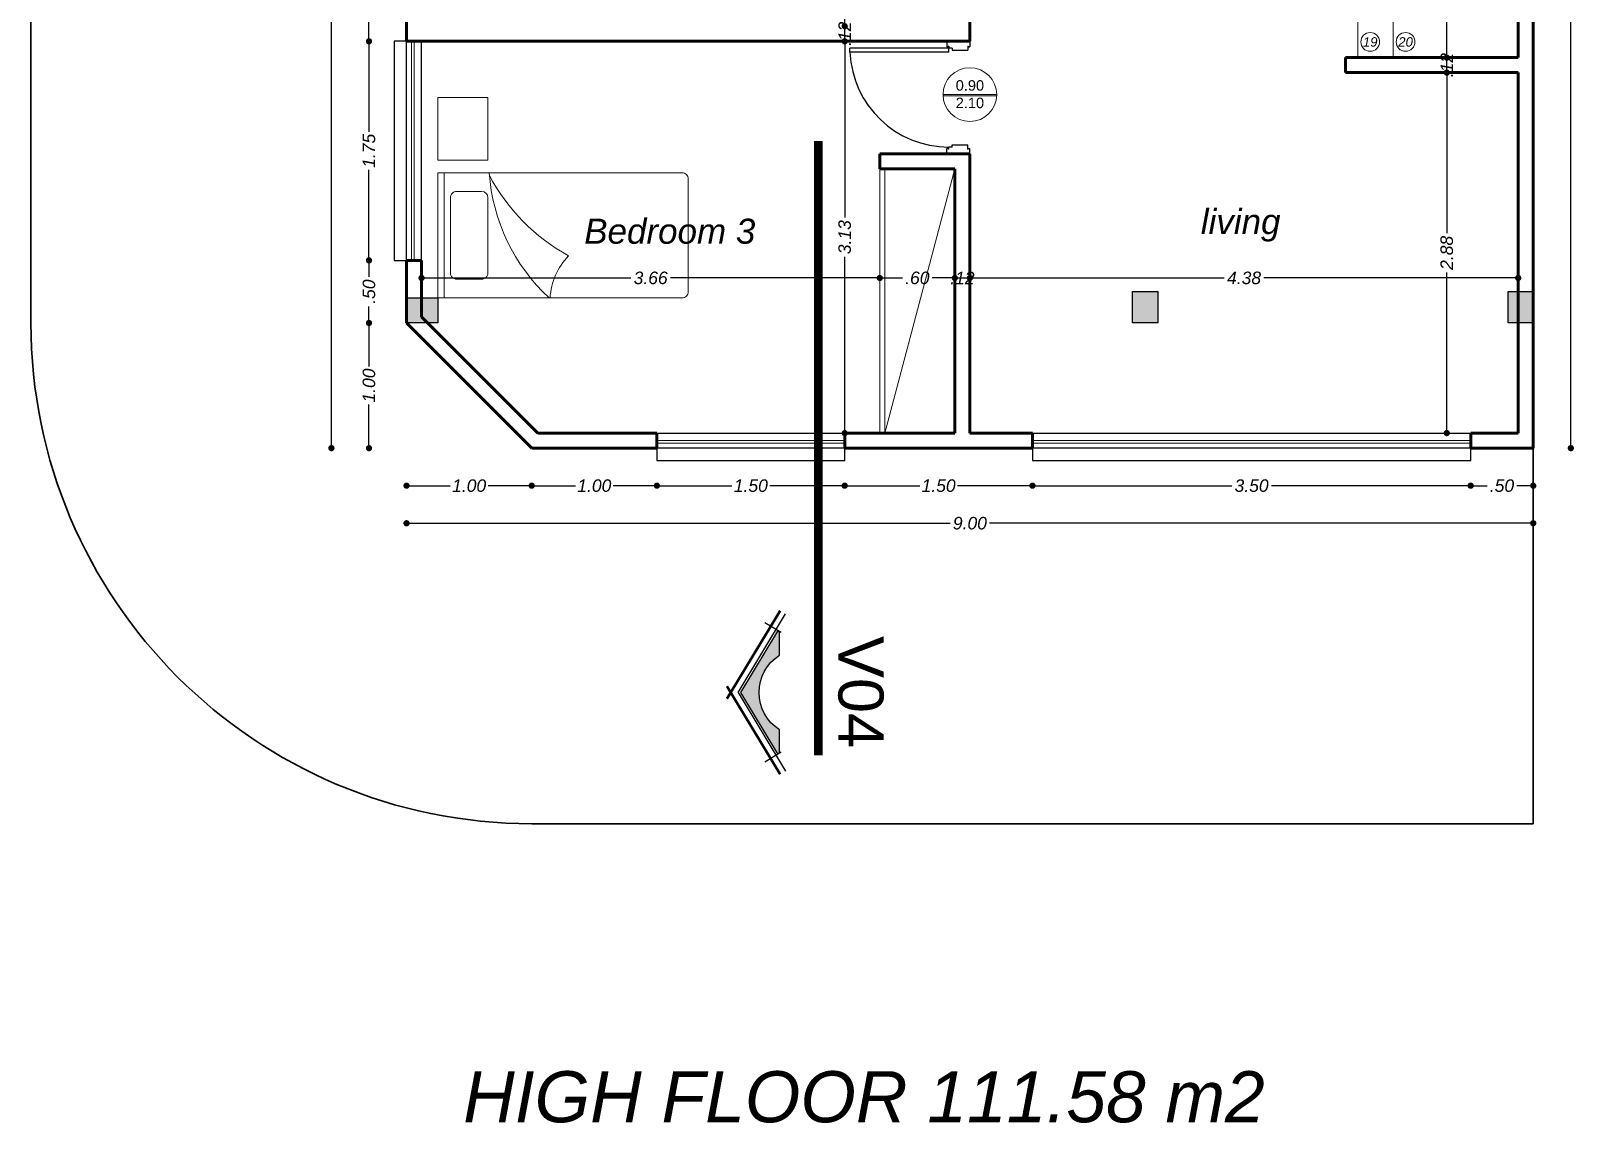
# Model space of a CAD drawing. Header units: metres. Extents: x 539 to 782, y 164 to 633.
# Drawn here: x 680.86 to 693.23, y 220.95 to 229.67 of the extents above; entities that cross this region are included whole.
import ezdxf
from ezdxf.enums import TextEntityAlignment as Align

# ---------------------------------------------------------------- set-up
doc = ezdxf.new("R2010")
doc.units = ezdxf.units.M
doc.header["$PDMODE"] = 35
doc.linetypes.add('ACAD_ISO05W100', pattern=[33, 24, -3, 0, -3, 0, -3])
doc.linetypes.add('DASHDOTX2', pattern=[50.8, 25.4, -12.7, 0, -12.7])
for name, color, linetype, lineweight in [('01', 1, 'Continuous', 9), ('02', 2, 'Continuous', 20), ('03', 3, 'Continuous', 30), ('cota', 1, 'Continuous', 15), ('gradas', 74, 'Continuous', 15), ('Mobiliario', 42, 'Continuous', 9), ('MURO', 4, 'Continuous', 60), ('ventanas', 2, 'Continuous', 25), ('vidrio', 131, 'Continuous', 15)]:
    doc.layers.add(name, color=color, linetype=linetype, lineweight=lineweight)
for name, color, linetype in [('AREAS', 2, 'Continuous'), ('COLUMNAS', 6, 'Continuous'), ('lincorte', 116, 'Continuous'), ('PUERTAS', 16, 'Continuous'), ('TEXTO', 134, 'Continuous')]:
    doc.layers.add(name, color=color, linetype=linetype)
doc.styles.add('ARIAL', font='ariali.ttf')
doc.styles.add('ARIAL_REGULAR', font='arial.ttf')
doc.styles.add('STYLE1', font='ariali.ttf')
doc.styles.add('texto', font='arial.ttf')
doc.dimstyles.new('C_50', dxfattribs={"dimscale": 0.5, "dimtxt": 0.2, "dimasz": 0.1, "dimexe": 0.1, "dimexo": 0.1, "dimgap": 0.05, "dimtad": 0, "dimzin": 4, "dimdsep": 46, "dimtxsty": 'ARIAL', "dimblk": 'DOT', "dimcen": 0.09, "dimse1": 1, "dimse2": 1, "dimclrd": 1, "dimclre": 1, "dimclrt": 2, "dimadec": 0, "dimazin": 0, "dimtfac": 1, "dimtix": 1, "dimtmove": 2, "dimatfit": 3, "dimfxl": 1, "dimtolj": 1, "dimtzin": 0, "dimarcsym": 0})

# ---------------------------------------------------------------- blocks, each defined once
blk = doc.blocks.new('Camasi')
at = {"color": 0}
blk.add_line((-0.5, -0.05000000000000071), (0.5, -0.05000000000000071), dxfattribs=at)
blk.add_lwpolyline([(-1.100000000000001, -0.4000000000000004), (-1.100000000000001, 0), (-0.6000000000000014, 0), (-0.6000000000000014, -0.4000000000000004)], close=True, dxfattribs=at)
for points in [[(-0.5, -1.949999999999999), (-0.5, 0), (0.5, 0), (0.5, -1.949999999999999, -0.4142135623730951), (0.4499999999999993, -2), (-0.4499999999999993, -2, -0.4142135623730951)], [(-0.3500000000000014, -0.3499999999999996), (-0.3500000000000014, -0.1500000000000039, -0.4142135623730951), (-0.3000000000000007, -0.1000000000000032), (0.2999999999999936, -0.1000000000000014, -0.4142135623730958), (0.3499999999999943, -0.1500000000000021), (0.3499999999999943, -0.3500000000000014, -0.4142135623730992), (0.2999999999999936, -0.4000000000000021), (-0.3000000000000007, -0.4000000000000004, -0.4142135623730951)]]:
    blk.add_lwpolyline(points, format="xyb", close=True, dxfattribs=at)
for centre, radius, start, end in [((-0.6058731401426662, -1.917763871677357), 1.510982265952183, 42.95490735583429, 85.98204493784843), ((-1.22234691308272, -1.809847900998145), 1.583734301783704, 28.89333816877956, 61.94151764303506), ((0.5313410176025855, -1.421728490771391), 0.5262807584895172, 93.41409237259607, 134.2290375366913)]:
    blk.add_arc(centre, radius, start, end, dxfattribs=at)
blk = doc.blocks.new('p 4')
for p, q in [((-0.07820709525242364, 0.8520020993729247), (-0.04839699047039403, 0.8520020994384936)), ((-0.0782070937049184, 0.148514127273728), (-0.07820709525242364, 0.8520020993729247)), ((-0.0483969889228888, 0.1485141273393253), (-0.04839699047039403, 0.8520020994384936)), ((-0.8002819496787197, 0.1641471918080697), (-0.7611992845712052, 0.1641471918877073)), ((-0.8002819496787197, 0.1641471918080697), (-0.8002819496787197, -1.68347469298169e-09)), ((-0.7651075510524379, 0.1524223923531736), (-0.7611992845370992, 0.1524223923531736)), ((-0.7651075510410124, 0.148514125831781), (-0.7651075510524379, 0.1524223923531736)), ((-0.7651075510410124, 0.148514125831781), (-0.7518849610220855, 0.1485141258606291)), ((-0.7611992845370992, 0.1524223923531736), (-0.7611992845712052, 0.1641471918877073)), ((-0.7518849609765539, 0.1250645267915615), (-0.7518849610220855, 0.1485141258606291)), ((-0.7518849609765539, 0.1250645267915615), (-0.7362518949267383, 0.1250645268256676)), ((-0.7362518949267383, 0.1250645268256676), (-0.7362518947220451, 0.0156330645028504)), ((-0.0782070937049184, 0.148514127273728), (-0.0483969889228888, 0.148514127273728)), ((-0.04839698887735722, 0.1250645282702578), (-0.064030054915861, 0.1250645282361518)), ((-0.064030054915861, 0.1250645282361518), (-0.064030054711111, 0.01563306591333458)), ((-0.0351743989039619, 0.1485141273681734), (-0.0483969889228888, 0.1485141273393253)), ((-0.04839698887735722, 0.1250645282702578), (-0.0483969889228888, 0.1485141273393253)), ((-0.03908266543061245, 0.1524223938659759), (-0.03908266545340666, 0.1641471934005097)), ((-3.345235199958552e-10, 0.164147193491516), (-0.03908266545340666, 0.1641471934005097)), ((-0.03517439891533058, 0.1524223938773446), (-0.03908266543061245, 0.1524223938659759)), ((-0.0351743989039619, 0.1485141273681734), (-0.03517439891533058, 0.1524223938773446)), ((-3.345235199958552e-10, 0.164147193491516), (0, 0)), ((-0.7651075507907876, 0.01563306443986789), (-0.7651075507794189, 0.01172479793066827)), ((-0.7651075507907876, 0.01563306443986789), (-0.7362518947220451, 0.0156330645028504)), ((-0.7651075507794189, 0.01172479793066827), (-0.7611992842641371, 0.01172479794206538)), ((-0.7611992842641371, 0.01172479794206538), (-0.7611992842413429, -1.592468379385537e-09)), ((-0.03517439865368033, 0.01563306597628866), (-0.064030054711111, 0.01563306591333458)), ((-0.03908266515765035, 0.01172479945486771), (-0.03908266512348746, -7.963762982399203e-11)), ((-0.03517439864231164, 0.01172479945486771), (-0.03908266515765035, 0.01172479945486771)), ((-1.602984411874786e-11, 0), (-0.03908266512348746, -7.963762982399203e-11)), ((-0.03517439865368033, 0.01563306597628866), (-0.03517439864231164, 0.01172479945486771)), ((-0.800281949360226, -1.68347469298169e-09), (-0.7611992842413429, -1.592468379385537e-09))]:
    blk.add_line(p, q)
blk.add_arc((-0.04723470740123048, 0.1480326945726347), 0.7046504180826546, 92.51920522198698, 179.9608543720924)
blk = doc.blocks.new('A$C56FC5E38')
at = {"ltscale": 0.02}
for p, q in [((1.92192032955063e-07, 0.2146753248795221), (0.4293513045464579, 0.2146753248795221)), ((1.92192032955063e-07, 0.2046753248795312), (0.4293513045464579, 0.2046753248795312))]:
    blk.add_line(p, q, dxfattribs=at)
blk.add_circle((0.2146757483692454, 0.2146753248795221), 0.214675556177165, dxfattribs=at)
at = {"style": 'texto'}
for s, p in [('0.90', (0.2146757483692454, 0.2466278721645949)), ('2.10', (0.2146757483692454, 0.1067104003474242))]:
    blk.add_text(s, height=0.08330573067173781, dxfattribs=at).set_placement(p, align=Align.CENTER)
blk = doc.blocks.new('_Dot')
at = {"color": 0, "linetype": 'ByBlock', "lineweight": -2}
blk.add_line((-0.5, 0), (-1, 0), dxfattribs=at)
at = {"color": 0, "linetype": 'ByBlock', "const_width": 0.5}
blk.add_lwpolyline([(-0.25, 0, 1), (0.25, 0, 1)], format="xyb", close=True, dxfattribs=at)
blk = doc.blocks.new('*D283')
at = {"layer": 'cota', "color": 1, "lineweight": -2, "transparency": 16777216}
for p, q in [((684.0314042502197, 227.7001035599933), (685.6534574562224, 227.7001035599933)), ((687.5914042502197, 227.7001035599933), (685.9693510442171, 227.7001035599933))]:
    blk.add_line(p, q, dxfattribs=at)
at = {"layer": 'Defpoints', "color": 0, "transparency": 16777216}
for p in [(683.9814042502197, 228.8407509537875), (687.6414042502197, 228.5707509537874), (687.6414042502197, 227.7001035599933)]:
    blk.add_point(p, dxfattribs=at)
at = {"layer": 'cota', "color": 1, "lineweight": -2, "transparency": 16777216, "xscale": 0.05, "yscale": 0.05, "zscale": 0.05, "rotation": 180}
blk.add_blockref('_Dot', (683.9814042502197, 227.7001035599933), dxfattribs=at)
at = {"layer": 'cota', "color": 1, "lineweight": -2, "transparency": 16777216, "xscale": 0.05, "yscale": 0.05, "zscale": 0.05}
blk.add_blockref('_Dot', (687.6414042502197, 227.7001035599933), dxfattribs=at)
at = {"layer": 'cota', "color": 2, "transparency": 16777216, "insert": (685.8114042502198, 227.7001035599933), "char_height": 0.1, "attachment_point": 5, "style": 'ARIAL'}
blk.add_mtext('\\A1;3.66', dxfattribs=at)
blk = doc.blocks.new('*D284')
at = {"layer": 'cota', "color": 1, "lineweight": -2, "transparency": 16777216}
for p, q in [((687.6914042502196, 227.7001035599933), (687.8226798300286, 227.7001035599933)), ((688.1914042502198, 227.7001035599933), (688.0601286704107, 227.7001035599933))]:
    blk.add_line(p, q, dxfattribs=at)
at = {"layer": 'Defpoints', "color": 0, "transparency": 16777216}
for p in [(687.6414042502197, 228.5707509537874), (688.2414042502197, 227.7001035599933), (688.2414042502197, 227.7001035599933)]:
    blk.add_point(p, dxfattribs=at)
at = {"layer": 'cota', "color": 1, "lineweight": -2, "transparency": 16777216, "xscale": 0.05, "yscale": 0.05, "zscale": 0.05, "rotation": 180}
blk.add_blockref('_Dot', (687.6414042502197, 227.7001035599933), dxfattribs=at)
at = {"layer": 'cota', "color": 1, "lineweight": -2, "transparency": 16777216, "xscale": 0.05, "yscale": 0.05, "zscale": 0.05}
blk.add_blockref('_Dot', (688.2414042502197, 227.7001035599933), dxfattribs=at)
at = {"layer": 'cota', "color": 2, "transparency": 16777216, "insert": (687.9414042502196, 227.7001035599933), "char_height": 0.1, "attachment_point": 5, "style": 'ARIAL'}
blk.add_mtext('\\A1;.60', dxfattribs=at)
blk = doc.blocks.new('*D285')
at = {"layer": 'cota', "color": 1, "lineweight": -2, "transparency": 16777216}
for p, q in [((688.1914042502198, 227.7001035599933), (688.1414042502197, 227.7001035599933)), ((688.2414042502197, 227.7001035599933), (688.3614042502197, 227.7001035599933)), ((688.4114042502197, 227.7001035599933), (688.4614042502197, 227.7001035599933))]:
    blk.add_line(p, q, dxfattribs=at)
at = {"layer": 'Defpoints', "color": 0, "transparency": 16777216}
for p in [(688.2414042502197, 227.7001035599933), (688.3614042502197, 227.7076035599934), (688.3614042502197, 227.7001035599933)]:
    blk.add_point(p, dxfattribs=at)
at = {"layer": 'cota', "color": 1, "lineweight": -2, "transparency": 16777216, "xscale": 0.05, "yscale": 0.05, "zscale": 0.05}
blk.add_blockref('_Dot', (688.2414042502197, 227.7001035599933), dxfattribs=at)
at = {"layer": 'cota', "color": 1, "lineweight": -2, "transparency": 16777216, "xscale": 0.05, "yscale": 0.05, "zscale": 0.05, "rotation": 180}
blk.add_blockref('_Dot', (688.3614042502197, 227.7001035599933), dxfattribs=at)
at = {"layer": 'cota', "color": 2, "transparency": 16777216, "insert": (688.3014042502198, 227.7001035599933), "char_height": 0.1, "attachment_point": 5, "style": 'ARIAL'}
blk.add_mtext('\\A1;.12', dxfattribs=at)
blk = doc.blocks.new('*D286')
at = {"layer": 'cota', "color": 1, "lineweight": -2, "transparency": 16777216}
for p, q in [((688.4114042502197, 227.7001035599933), (690.3930481792785, 227.7001035599933)), ((692.6914042502198, 227.7001035599933), (690.7097603211611, 227.7001035599933))]:
    blk.add_line(p, q, dxfattribs=at)
at = {"layer": 'Defpoints', "color": 0, "transparency": 16777216}
for p in [(688.3614042502197, 227.7076035599934), (692.7414042502197, 227.7001035599933), (692.7414042502197, 227.7001035599933)]:
    blk.add_point(p, dxfattribs=at)
at = {"layer": 'cota', "color": 1, "lineweight": -2, "transparency": 16777216, "xscale": 0.05, "yscale": 0.05, "zscale": 0.05, "rotation": 180}
blk.add_blockref('_Dot', (688.3614042502197, 227.7001035599933), dxfattribs=at)
at = {"layer": 'cota', "color": 1, "lineweight": -2, "transparency": 16777216, "xscale": 0.05, "yscale": 0.05, "zscale": 0.05}
blk.add_blockref('_Dot', (692.7414042502197, 227.7001035599933), dxfattribs=at)
at = {"layer": 'cota', "color": 2, "transparency": 16777216, "insert": (690.5514042502198, 227.7001035599933), "char_height": 0.1, "attachment_point": 5, "style": 'ARIAL'}
blk.add_mtext('\\A1;4.38', dxfattribs=at)
blk = doc.blocks.new('*D287')
at = {"layer": 'cota', "color": 1, "lineweight": -2, "transparency": 16777216}
for p, q in [((687.36140425022, 229.5407509537876), (687.36140425022, 228.1829474067208)), ((687.36140425022, 226.5107509537876), (687.36140425022, 227.8685545008544))]:
    blk.add_line(p, q, dxfattribs=at)
at = {"layer": 'Defpoints', "color": 0, "transparency": 16777216}
for p in [(686.86140425022, 229.5907509537876), (687.36140425022, 229.5907509537876), (686.86140425022, 226.4607509537876)]:
    blk.add_point(p, dxfattribs=at)
at = {"layer": 'cota', "color": 1, "lineweight": -2, "transparency": 16777216, "xscale": 0.05, "yscale": 0.05, "zscale": 0.05}
for p, rotation in [((687.36140425022, 229.5907509537876), 90), ((687.36140425022, 226.4607509537876), 270)]:
    blk.add_blockref('_Dot', p, dxfattribs=dict(at, rotation=rotation))
at = {"layer": 'cota', "color": 2, "transparency": 16777216, "insert": (687.3614042502198, 228.0257509537874), "char_height": 0.1, "attachment_point": 5, "rotation": 90, "style": 'ARIAL'}
blk.add_mtext('\\A1;3.13', dxfattribs=at)
blk = doc.blocks.new('*D288')
at = {"layer": 'cota', "color": 1, "lineweight": -2, "transparency": 16777216}
for p, q in [((687.36140425022, 229.7607509537876), (687.36140425022, 229.8107509537876)), ((687.36140425022, 229.5907509537876), (687.36140425022, 229.7107509537876)), ((687.36140425022, 229.5407509537876), (687.36140425022, 229.4907509537876))]:
    blk.add_line(p, q, dxfattribs=at)
at = {"layer": 'Defpoints', "color": 0, "transparency": 16777216}
for p in [(687.36140425022, 229.7107509537876), (687.36140425022, 229.7107509537876), (686.86140425022, 229.5907509537876)]:
    blk.add_point(p, dxfattribs=at)
at = {"layer": 'cota', "color": 1, "lineweight": -2, "transparency": 16777216, "xscale": 0.05, "yscale": 0.05, "zscale": 0.05}
for p, rotation in [((687.36140425022, 229.7107509537876), 270), ((687.36140425022, 229.5907509537876), 90)]:
    blk.add_blockref('_Dot', p, dxfattribs=dict(at, rotation=rotation))
at = {"layer": 'cota', "color": 2, "transparency": 16777216, "insert": (687.3614042502198, 229.6507509537874), "char_height": 0.1, "attachment_point": 5, "rotation": 90, "style": 'ARIAL'}
blk.add_mtext('\\A1;.12', dxfattribs=at)
blk = doc.blocks.new('*D294')
at = {"layer": 'cota', "color": 1, "lineweight": -2, "transparency": 16777216}
for p, q in [((692.1707458558346, 229.2907509537876), (692.1707458558346, 228.0581861516048)), ((692.1707458558346, 226.5107509537876), (692.1707458558346, 227.7433157559704))]:
    blk.add_line(p, q, dxfattribs=at)
at = {"layer": 'Defpoints', "color": 0, "transparency": 16777216}
for p in [(692.1707458558346, 229.3407509537876), (692.36140425022, 229.3407509537876), (692.36140425022, 226.4607509537876)]:
    blk.add_point(p, dxfattribs=at)
at = {"layer": 'cota', "color": 1, "lineweight": -2, "transparency": 16777216, "xscale": 0.05, "yscale": 0.05, "zscale": 0.05}
for p, rotation in [((692.1707458558346, 229.3407509537876), 90), ((692.1707458558346, 226.4607509537876), 270)]:
    blk.add_blockref('_Dot', p, dxfattribs=dict(at, rotation=rotation))
at = {"layer": 'cota', "color": 2, "transparency": 16777216, "insert": (692.1707458558345, 227.9007509537874), "char_height": 0.1, "attachment_point": 5, "rotation": 90, "style": 'ARIAL'}
blk.add_mtext('\\A1;2.88', dxfattribs=at)
blk = doc.blocks.new('*D295')
at = {"layer": 'cota', "color": 1, "lineweight": -2, "transparency": 16777216}
for p, q in [((692.1707458558346, 229.5107509537876), (692.1707458558346, 229.5607509537876)), ((692.1707458558346, 229.3407509537876), (692.1707458558346, 229.4607509537876)), ((692.1707458558346, 229.2907509537876), (692.1707458558346, 229.2407509537876))]:
    blk.add_line(p, q, dxfattribs=at)
at = {"layer": 'Defpoints', "color": 0, "transparency": 16777216}
for p in [(692.1707458558346, 229.4607509537876), (692.1707458558346, 229.4607509537876), (692.36140425022, 229.3407509537876)]:
    blk.add_point(p, dxfattribs=at)
at = {"layer": 'cota', "color": 1, "lineweight": -2, "transparency": 16777216, "xscale": 0.05, "yscale": 0.05, "zscale": 0.05}
for p, rotation in [((692.1707458558346, 229.4607509537876), 270), ((692.1707458558346, 229.3407509537876), 90)]:
    blk.add_blockref('_Dot', p, dxfattribs=dict(at, rotation=rotation))
at = {"layer": 'cota', "color": 2, "transparency": 16777216, "insert": (692.1707458558345, 229.4007509537874), "char_height": 0.1, "attachment_point": 5, "rotation": 90, "style": 'ARIAL'}
blk.add_mtext('\\A1;.12', dxfattribs=at)
blk = doc.blocks.new('*D296')
at = {"layer": 'cota', "color": 1, "lineweight": -2, "transparency": 16777216}
for p, q in [((692.1707458558349, 230.4107509537876), (692.1707458558349, 230.1120128910318)), ((692.1707458558349, 229.5107509537876), (692.1707458558349, 229.8094890165434))]:
    blk.add_line(p, q, dxfattribs=at)
at = {"layer": 'Defpoints', "color": 0, "transparency": 16777216}
for p in [(692.1707458558349, 230.4607509537876), (692.5581198700788, 230.4607509537876), (692.1707458558346, 229.4607509537876)]:
    blk.add_point(p, dxfattribs=at)
at = {"layer": 'cota', "color": 1, "lineweight": -2, "transparency": 16777216, "xscale": 0.05, "yscale": 0.05, "zscale": 0.05}
for p, rotation in [((692.1707458558349, 230.4607509537876), 90), ((692.1707458558349, 229.4607509537876), 270)]:
    blk.add_blockref('_Dot', p, dxfattribs=dict(at, rotation=rotation))
at = {"layer": 'cota', "color": 2, "transparency": 16777216, "insert": (692.1707458558348, 229.9607509537874), "char_height": 0.1, "attachment_point": 5, "rotation": 90, "style": 'ARIAL'}
blk.add_mtext('\\A1;1.00', dxfattribs=at)
blk = doc.blocks.new('*D752')
at = {"layer": 'cota', "color": 1, "lineweight": -2, "transparency": 16777216}
for p, q in [((683.9114042502197, 226.0407509537875), (684.2101423129756, 226.0407509537875)), ((684.8114042502198, 226.0407509537875), (684.5126661874639, 226.0407509537875))]:
    blk.add_line(p, q, dxfattribs=at)
at = {"layer": 'Defpoints', "color": 0, "transparency": 16777216}
for p in [(683.8614042502197, 227.3407509537874), (684.8614042502197, 226.3407509537875), (684.8614042502197, 226.0407509537875)]:
    blk.add_point(p, dxfattribs=at)
at = {"layer": 'cota', "color": 1, "lineweight": -2, "transparency": 16777216, "xscale": 0.05, "yscale": 0.05, "zscale": 0.05, "rotation": 180}
blk.add_blockref('_Dot', (683.8614042502197, 226.0407509537875), dxfattribs=at)
at = {"layer": 'cota', "color": 1, "lineweight": -2, "transparency": 16777216, "xscale": 0.05, "yscale": 0.05, "zscale": 0.05}
blk.add_blockref('_Dot', (684.8614042502197, 226.0407509537875), dxfattribs=at)
at = {"layer": 'cota', "color": 2, "transparency": 16777216, "insert": (684.3614042502197, 226.0407509537875), "char_height": 0.1, "attachment_point": 5, "style": 'ARIAL'}
blk.add_mtext('\\A1;1.00', dxfattribs=at)
blk = doc.blocks.new('*D753')
at = {"layer": 'cota', "color": 1, "lineweight": -2, "transparency": 16777216}
for p, q in [((684.9114042502197, 226.0407509537875), (685.2101423129756, 226.0407509537875)), ((685.8114042502198, 226.0407509537875), (685.5126661874639, 226.0407509537875))]:
    blk.add_line(p, q, dxfattribs=at)
at = {"layer": 'Defpoints', "color": 0, "transparency": 16777216}
for p in [(684.8614042502197, 226.3407509537875), (685.8614042502197, 226.3407509537875), (685.8614042502197, 226.0407509537875)]:
    blk.add_point(p, dxfattribs=at)
at = {"layer": 'cota', "color": 1, "lineweight": -2, "transparency": 16777216, "xscale": 0.05, "yscale": 0.05, "zscale": 0.05, "rotation": 180}
blk.add_blockref('_Dot', (684.8614042502197, 226.0407509537875), dxfattribs=at)
at = {"layer": 'cota', "color": 1, "lineweight": -2, "transparency": 16777216, "xscale": 0.05, "yscale": 0.05, "zscale": 0.05}
blk.add_blockref('_Dot', (685.8614042502197, 226.0407509537875), dxfattribs=at)
at = {"layer": 'cota', "color": 2, "transparency": 16777216, "insert": (685.3614042502197, 226.0407509537875), "char_height": 0.1, "attachment_point": 5, "style": 'ARIAL'}
blk.add_mtext('\\A1;1.00', dxfattribs=at)
blk = doc.blocks.new('*D754')
at = {"layer": 'cota', "color": 1, "lineweight": -2, "transparency": 16777216}
for p, q in [((685.9114042502197, 226.0407509537875), (686.4601423129756, 226.0407509537875)), ((687.3114042502198, 226.0407509537875), (686.7626661874639, 226.0407509537875))]:
    blk.add_line(p, q, dxfattribs=at)
at = {"layer": 'Defpoints', "color": 0, "transparency": 16777216}
for p in [(685.8614042502197, 226.3407509537875), (687.3614042502197, 226.3407509537875), (687.3614042502197, 226.0407509537875)]:
    blk.add_point(p, dxfattribs=at)
at = {"layer": 'cota', "color": 1, "lineweight": -2, "transparency": 16777216, "xscale": 0.05, "yscale": 0.05, "zscale": 0.05, "rotation": 180}
blk.add_blockref('_Dot', (685.8614042502197, 226.0407509537875), dxfattribs=at)
at = {"layer": 'cota', "color": 1, "lineweight": -2, "transparency": 16777216, "xscale": 0.05, "yscale": 0.05, "zscale": 0.05}
blk.add_blockref('_Dot', (687.3614042502197, 226.0407509537875), dxfattribs=at)
at = {"layer": 'cota', "color": 2, "transparency": 16777216, "insert": (686.6114042502197, 226.0407509537875), "char_height": 0.1, "attachment_point": 5, "style": 'ARIAL'}
blk.add_mtext('\\A1;1.50', dxfattribs=at)
blk = doc.blocks.new('*D755')
at = {"layer": 'cota', "color": 1, "lineweight": -2, "transparency": 16777216}
for p, q in [((687.4114042502197, 226.0407509537875), (687.9601423129756, 226.0407509537875)), ((688.8114042502198, 226.0407509537875), (688.2626661874639, 226.0407509537875))]:
    blk.add_line(p, q, dxfattribs=at)
at = {"layer": 'Defpoints', "color": 0, "transparency": 16777216}
for p in [(687.3614042502197, 226.3407509537875), (688.8614042502197, 226.3407509537875), (688.8614042502197, 226.0407509537875)]:
    blk.add_point(p, dxfattribs=at)
at = {"layer": 'cota', "color": 1, "lineweight": -2, "transparency": 16777216, "xscale": 0.05, "yscale": 0.05, "zscale": 0.05, "rotation": 180}
blk.add_blockref('_Dot', (687.3614042502197, 226.0407509537875), dxfattribs=at)
at = {"layer": 'cota', "color": 1, "lineweight": -2, "transparency": 16777216, "xscale": 0.05, "yscale": 0.05, "zscale": 0.05}
blk.add_blockref('_Dot', (688.8614042502197, 226.0407509537875), dxfattribs=at)
at = {"layer": 'cota', "color": 2, "transparency": 16777216, "insert": (688.1114042502197, 226.0407509537875), "char_height": 0.1, "attachment_point": 5, "style": 'ARIAL'}
blk.add_mtext('\\A1;1.50', dxfattribs=at)
blk = doc.blocks.new('*D756')
at = {"layer": 'cota', "color": 1, "lineweight": -2, "transparency": 16777216}
for p, q in [((688.9114042502197, 226.0407509537875), (690.4536279882825, 226.0407509537875)), ((692.3114042502198, 226.0407509537875), (690.7691805121569, 226.0407509537875))]:
    blk.add_line(p, q, dxfattribs=at)
at = {"layer": 'Defpoints', "color": 0, "transparency": 16777216}
for p in [(688.8614042502197, 226.3407509537875), (692.3614042502197, 226.3407509537875), (692.3614042502197, 226.0407509537875)]:
    blk.add_point(p, dxfattribs=at)
at = {"layer": 'cota', "color": 1, "lineweight": -2, "transparency": 16777216, "xscale": 0.05, "yscale": 0.05, "zscale": 0.05, "rotation": 180}
blk.add_blockref('_Dot', (688.8614042502197, 226.0407509537875), dxfattribs=at)
at = {"layer": 'cota', "color": 1, "lineweight": -2, "transparency": 16777216, "xscale": 0.05, "yscale": 0.05, "zscale": 0.05}
blk.add_blockref('_Dot', (692.3614042502197, 226.0407509537875), dxfattribs=at)
at = {"layer": 'cota', "color": 2, "transparency": 16777216, "insert": (690.6114042502197, 226.0407509537875), "char_height": 0.1, "attachment_point": 5, "style": 'ARIAL'}
blk.add_mtext('\\A1;3.50', dxfattribs=at)
blk = doc.blocks.new('*D757')
at = {"layer": 'cota', "color": 1, "lineweight": -2, "transparency": 16777216}
for p, q in [((692.4114042502197, 226.0407509537875), (692.4926798300287, 226.0407509537875)), ((692.8114042502198, 226.0407509537875), (692.7301286704107, 226.0407509537875))]:
    blk.add_line(p, q, dxfattribs=at)
at = {"layer": 'Defpoints', "color": 0, "transparency": 16777216}
for p in [(692.3614042502197, 226.3407509537875), (692.8614042502197, 226.3407509537875), (692.8614042502197, 226.0407509537875)]:
    blk.add_point(p, dxfattribs=at)
at = {"layer": 'cota', "color": 1, "lineweight": -2, "transparency": 16777216, "xscale": 0.05, "yscale": 0.05, "zscale": 0.05, "rotation": 180}
blk.add_blockref('_Dot', (692.3614042502197, 226.0407509537875), dxfattribs=at)
at = {"layer": 'cota', "color": 1, "lineweight": -2, "transparency": 16777216, "xscale": 0.05, "yscale": 0.05, "zscale": 0.05}
blk.add_blockref('_Dot', (692.8614042502197, 226.0407509537875), dxfattribs=at)
at = {"layer": 'cota', "color": 2, "transparency": 16777216, "insert": (692.6114042502197, 226.0407509537875), "char_height": 0.1, "attachment_point": 5, "style": 'ARIAL'}
blk.add_mtext('\\A1;.50', dxfattribs=at)
blk = doc.blocks.new('*D751')
at = {"layer": 'cota', "color": 1, "lineweight": -2, "transparency": 16777216}
for p, q in [((683.9114042502196, 225.7407509537875), (688.2045147549946, 225.7407509537875)), ((692.8114042502198, 225.7407509537875), (688.5182937454448, 225.7407509537875))]:
    blk.add_line(p, q, dxfattribs=at)
at = {"layer": 'Defpoints', "color": 0, "transparency": 16777216}
for p in [(683.8614042502196, 227.3407509537875), (692.8614042502197, 226.3407509537875), (692.8614042502197, 225.7407509537875)]:
    blk.add_point(p, dxfattribs=at)
at = {"layer": 'cota', "color": 1, "lineweight": -2, "transparency": 16777216, "xscale": 0.05, "yscale": 0.05, "zscale": 0.05, "rotation": 180}
blk.add_blockref('_Dot', (683.8614042502196, 225.7407509537875), dxfattribs=at)
at = {"layer": 'cota', "color": 1, "lineweight": -2, "transparency": 16777216, "xscale": 0.05, "yscale": 0.05, "zscale": 0.05}
blk.add_blockref('_Dot', (692.8614042502197, 225.7407509537875), dxfattribs=at)
at = {"layer": 'cota', "color": 2, "transparency": 16777216, "insert": (688.3614042502197, 225.7407509537875), "char_height": 0.1, "attachment_point": 5, "style": 'ARIAL'}
blk.add_mtext('\\A1;9.00', dxfattribs=at)
blk = doc.blocks.new('*D758')
at = {"layer": 'cota', "color": 1, "lineweight": -2, "transparency": 16777216}
for p, q in [((683.56140425022, 227.2907509537876), (683.56140425022, 226.9920128910318)), ((683.56140425022, 226.3907509537876), (683.56140425022, 226.6894890165434))]:
    blk.add_line(p, q, dxfattribs=at)
at = {"layer": 'Defpoints', "color": 0, "transparency": 16777216}
for p in [(683.56140425022, 227.3407509537876), (683.86140425022, 227.3407509537876), (684.86140425022, 226.3407509537876)]:
    blk.add_point(p, dxfattribs=at)
at = {"layer": 'cota', "color": 1, "lineweight": -2, "transparency": 16777216, "xscale": 0.05, "yscale": 0.05, "zscale": 0.05}
for p, rotation in [((683.56140425022, 227.3407509537876), 90), ((683.56140425022, 226.3407509537876), 270)]:
    blk.add_blockref('_Dot', p, dxfattribs=dict(at, rotation=rotation))
at = {"layer": 'cota', "color": 2, "transparency": 16777216, "insert": (683.5614042502199, 226.8407509537874), "char_height": 0.1, "attachment_point": 5, "rotation": 90, "style": 'ARIAL'}
blk.add_mtext('\\A1;1.00', dxfattribs=at)
blk = doc.blocks.new('*D759')
at = {"layer": 'cota', "color": 1, "lineweight": -2, "transparency": 16777216}
for p, q in [((683.56140425022, 227.7907509537876), (683.56140425022, 227.7094753739786)), ((683.56140425022, 227.3907509537876), (683.56140425022, 227.4720265335966))]:
    blk.add_line(p, q, dxfattribs=at)
at = {"layer": 'Defpoints', "color": 0, "transparency": 16777216}
for p in [(683.56140425022, 227.8407509537876), (683.86140425022, 227.8407509537876), (683.86140425022, 227.3407509537876)]:
    blk.add_point(p, dxfattribs=at)
at = {"layer": 'cota', "color": 1, "lineweight": -2, "transparency": 16777216, "xscale": 0.05, "yscale": 0.05, "zscale": 0.05}
for p, rotation in [((683.56140425022, 227.8407509537876), 90), ((683.56140425022, 227.3407509537876), 270)]:
    blk.add_blockref('_Dot', p, dxfattribs=dict(at, rotation=rotation))
at = {"layer": 'cota', "color": 2, "transparency": 16777216, "insert": (683.5614042502199, 227.5907509537874), "char_height": 0.1, "attachment_point": 5, "rotation": 90, "style": 'ARIAL'}
blk.add_mtext('\\A1;.50', dxfattribs=at)
blk = doc.blocks.new('*D760')
at = {"layer": 'cota', "color": 1, "lineweight": -2, "transparency": 16777216}
for p, q in [((683.56140425022, 229.5407509537876), (683.56140425022, 228.8674903807999)), ((683.56140425022, 227.8907509537876), (683.56140425022, 228.5640115267753))]:
    blk.add_line(p, q, dxfattribs=at)
at = {"layer": 'Defpoints', "color": 0, "transparency": 16777216}
for p in [(683.56140425022, 229.5907509537876), (683.8614042502198, 229.5907509537876), (683.86140425022, 227.8407509537876)]:
    blk.add_point(p, dxfattribs=at)
at = {"layer": 'cota', "color": 1, "lineweight": -2, "transparency": 16777216, "xscale": 0.05, "yscale": 0.05, "zscale": 0.05}
for p, rotation in [((683.56140425022, 229.5907509537876), 90), ((683.56140425022, 227.8407509537876), 270)]:
    blk.add_blockref('_Dot', p, dxfattribs=dict(at, rotation=rotation))
at = {"layer": 'cota', "color": 2, "transparency": 16777216, "insert": (683.5614042502199, 228.7157509537874), "char_height": 0.1, "attachment_point": 5, "rotation": 90, "style": 'ARIAL'}
blk.add_mtext('\\A1;1.75', dxfattribs=at)
blk = doc.blocks.new('*D761')
at = {"layer": 'cota', "color": 1, "lineweight": -2, "transparency": 16777216}
for p, q in [((683.56140425022, 230.9107509537876), (683.56140425022, 230.4290933821641)), ((683.56140425022, 229.6407509537876), (683.56140425022, 230.1224085254111))]:
    blk.add_line(p, q, dxfattribs=at)
at = {"layer": 'Defpoints', "color": 0, "transparency": 16777216}
for p in [(683.56140425022, 230.9607509537876), (683.86140425022, 230.9607509537876), (683.8614042502198, 229.5907509537876)]:
    blk.add_point(p, dxfattribs=at)
at = {"layer": 'cota', "color": 1, "lineweight": -2, "transparency": 16777216, "xscale": 0.05, "yscale": 0.05, "zscale": 0.05}
for p, rotation in [((683.56140425022, 230.9607509537876), 90), ((683.56140425022, 229.5907509537876), 270)]:
    blk.add_blockref('_Dot', p, dxfattribs=dict(at, rotation=rotation))
at = {"layer": 'cota', "color": 2, "transparency": 16777216, "insert": (683.5614042502199, 230.2757509537874), "char_height": 0.1, "attachment_point": 5, "rotation": 90, "style": 'ARIAL'}
blk.add_mtext('\\A1;1.37', dxfattribs=at)
blk = doc.blocks.new('*D766')
at = {"layer": 'cota', "color": 1, "lineweight": -2, "transparency": 16777216}
for p, q in [((683.26140425022, 235.4107509537876), (683.26140425022, 231.0574017041287)), ((683.26140425022, 226.3907509537876), (683.26140425022, 230.7441002034465))]:
    blk.add_line(p, q, dxfattribs=at)
at = {"layer": 'Defpoints', "color": 0, "transparency": 16777216}
for p in [(683.8614042502197, 235.4607509537876), (683.26140425022, 226.3407509537876), (684.86140425022, 226.3407509537876)]:
    blk.add_point(p, dxfattribs=at)
at = {"layer": 'cota', "color": 1, "lineweight": -2, "transparency": 16777216, "xscale": 0.05, "yscale": 0.05, "zscale": 0.05}
for p, rotation in [((683.26140425022, 235.4607509537876), 90), ((683.26140425022, 226.3407509537876), 270)]:
    blk.add_blockref('_Dot', p, dxfattribs=dict(at, rotation=rotation))
at = {"layer": 'cota', "color": 2, "transparency": 16777216, "insert": (683.2614042502199, 230.9007509537874), "char_height": 0.1, "attachment_point": 5, "rotation": 90, "style": 'ARIAL'}
blk.add_mtext('\\A1;9.12', dxfattribs=at)
blk = doc.blocks.new('*D775')
at = {"layer": 'cota', "color": 1, "lineweight": -2, "transparency": 16777216}
for p, q in [((693.1614042502199, 236.4107509537876), (693.1614042502199, 231.590621349422)), ((693.1614042502199, 226.3907509537876), (693.1614042502199, 231.2108805581532))]:
    blk.add_line(p, q, dxfattribs=at)
at = {"layer": 'Defpoints', "color": 0, "transparency": 16777216}
for p in [(692.86140425022, 236.4607509537876), (692.86140425022, 226.3407509537876), (693.1614042502199, 226.3407509537876)]:
    blk.add_point(p, dxfattribs=at)
at = {"layer": 'cota', "color": 1, "lineweight": -2, "transparency": 16777216, "xscale": 0.05, "yscale": 0.05, "zscale": 0.05}
for p, rotation in [((693.1614042502199, 236.4607509537876), 90), ((693.1614042502199, 226.3407509537876), 270)]:
    blk.add_blockref('_Dot', p, dxfattribs=dict(at, rotation=rotation))
at = {"layer": 'cota', "color": 2, "transparency": 16777216, "insert": (693.1614042502198, 231.4007509537874), "char_height": 0.1, "attachment_point": 5, "rotation": 90, "style": 'ARIAL'}
blk.add_mtext('\\A1;10.12', dxfattribs=at)

msp = doc.modelspace()

# ---------------------------------------------------------------- hatches: boundary and pattern name
at = {"layer": 'COLUMNAS'}
h = msp.add_hatch(color=256, dxfattribs=at)
h.dxf.hatch_style = 1
h.paths.add_polyline_path([(683.8614042502197, 227.5407509537875), (684.1114042502197, 227.5407509537875), (684.1114042502197, 227.3407509537875), (683.8614042502197, 227.3407509537875)])
h = msp.add_hatch(color=256, dxfattribs=at)
h.dxf.hatch_style = 1
h.paths.add_polyline_path([(689.6614042502199, 227.3407509537875), (689.6614042502199, 227.5907509537875), (689.86140425022, 227.5907509537875), (689.86140425022, 227.3407509537875)])
h = msp.add_hatch(color=256, dxfattribs=at)
h.dxf.hatch_style = 1
h.paths.add_polyline_path([(692.6614042502197, 227.3407509537875), (692.6614042502197, 227.5907509537875), (692.8614042502197, 227.5907509537875), (692.8614042502197, 227.3407509537875)])
at = {"layer": 'lincorte'}
h = msp.add_hatch(color=256, dxfattribs=at)
h.dxf.hatch_style = 1
edge = h.paths.add_edge_path()
edge.add_arc((687.0317946719109, 224.3889007016596), 0.3543749999997772, 122.54687965867049, 179.9999999993521, ccw=False)
edge.add_line((686.8411446446174, 224.6876216545869), (686.8411994805048, 224.8697442328352))
edge.add_line((686.8411994805048, 224.8697442328352), (686.8254461516152, 224.8792807668355))
edge.add_line((686.8254461516152, 224.8792807668355), (686.5289899706098, 224.3889007016636))
edge.add_line((686.5289899706098, 224.3889007016636), (686.8254513541847, 223.8985120307124))
edge.add_line((686.8254513541847, 223.8985120307124), (686.8409098628197, 223.9078573747817))
edge.add_line((686.8409098628197, 223.9078573747817), (686.8409647934482, 224.0902946097821))
edge.add_arc((687.0317946719117, 224.3889007016674), 0.3543750000005659, 180.000000000602, 237.418617591999, ccw=False)

# ---------------------------------------------------------------- linework, layer by layer
at = {"layer": '02'}
for centre in [(691.5589042502199, 229.5857509537875), (691.84140425022, 229.5857509537875)]:
    msp.add_circle(centre, 0.07500000000000001, dxfattribs=at)
at = {"layer": '03'}
for p, q in [((680.8614042502197, 227.3407509537875), (680.8614042502197, 243.3407509537875)), ((692.8614042502197, 243.3407509537875), (692.8614042502197, 223.3407509537875)), ((692.8614042502197, 223.3407509537875), (684.8614042502197, 223.3407509537876))]:
    msp.add_line(p, q, dxfattribs=at)
msp.add_arc((684.8614042502197, 227.3407509537875), 4, 180, 270, dxfattribs=at)
at = {"layer": 'AREAS'}
msp.add_lwpolyline([(683.8614042502197, 239.9607509537875), (689.8614042502201, 239.9607509537874), (689.8614042502196, 236.4607509537874), (692.8614042502197, 236.4607509537874), (692.8614042502197, 226.3407509537875), (684.8614042502197, 226.3407509537875), (683.8614042502197, 227.3407509537875)], close=True, dxfattribs=at)
at = {"layer": 'COLUMNAS'}
for points in [[(683.8614042502197, 227.5407509537875), (684.1114042502197, 227.5407509537875), (684.1114042502197, 227.3407509537875), (683.8614042502197, 227.3407509537875), (683.8614042502197, 227.5407509537875)], [(689.8614042502197, 227.5907509537876), (689.8614042502197, 227.3407509537876), (689.6614042502198, 227.3407509537876), (689.6614042502198, 227.5907509537876), (689.8614042502197, 227.5907509537876)], [(692.8614042502197, 227.5907509537875), (692.8614042502197, 227.3407509537875), (692.6614042502197, 227.3407509537875), (692.6614042502197, 227.5907509537875), (692.8614042502197, 227.5907509537875)]]:
    msp.add_lwpolyline(points, dxfattribs=at)
at = {"layer": 'gradas'}
for p, q in [((691.4589042502197, 230.3857509537871), (691.4589042502197, 229.4607509537875)), ((691.7414042502197, 230.3857509537871), (691.7414042502197, 229.4607509537875))]:
    msp.add_line(p, q, dxfattribs=at)
at = {"layer": 'lincorte'}
for p, q in [((686.5092709493883, 224.3889007016636), (686.8887337393936, 225.0165853296664)), ((686.8525615881946, 224.8669545527215), (686.724541730238, 224.9443481518462)), ((686.5092709493883, 224.3889007016636), (686.8887337393936, 223.7612160736609)), ((686.8525615881946, 223.9108820474204), (686.724541730238, 223.8334884482958))]:
    msp.add_line(p, q, dxfattribs=at)
at = {"layer": 'lincorte', "linetype": 'ACAD_ISO05W100', "ltscale": 0.05, "const_width": 0.07}
msp.add_lwpolyline([(687.1512441350629, 223.8868381904704), (687.1512441350629, 228.7946637171049)], dxfattribs=at)
at = {"layer": 'lincorte', "const_width": 0.02067187499999999}
for points in [[(686.8463305624527, 225.0422549383212), (686.4205541082263, 224.3389180114431)], [(686.4205842232151, 224.4389368069093), (686.8459370602118, 223.7353436107059)]]:
    msp.add_lwpolyline(points, dxfattribs=at)
at = {"layer": 'lincorte'}
msp.add_lwpolyline([(686.6774196719111, 224.3889007016636, -0.2560733397626988), (686.8411446446174, 224.6876216545869), (686.8411994805048, 224.8697442328352), (686.8254461516152, 224.8792807668355), (686.5289899706098, 224.3889007016636), (686.8254513541847, 223.8985120307124), (686.8409098628197, 223.9078573747817), (686.8409647934482, 224.0902946097821, -0.2559129274228076)], format="xyb", close=True, dxfattribs=at)
at = {"layer": 'Mobiliario'}
for p, q in [((687.6414042502197, 228.5707509537874), (687.6414042502197, 226.4607509537875)), ((687.6814042502197, 228.5707509537874), (687.6814042502197, 226.4607509537875)), ((687.6814042502197, 226.4607509537875), (688.2414042502197, 228.5707509537874))]:
    msp.add_line(p, q, dxfattribs=at)
at = {"layer": 'MURO'}
for p, q in [((692.8614042502197, 233.8407509537875), (692.8614042502197, 229.3407509537875)), ((692.7414042502196, 233.7207509537875), (692.7414042502198, 229.4607509537875)), ((683.8614042502197, 230.8407509537875), (683.8614042502196, 229.5907509537875)), ((688.3614042502197, 229.5907509537875), (688.3614042502197, 230.8407509537875)), ((688.3614042502197, 229.5907509537875), (683.8614042502197, 229.5907509537875)), ((692.7414042502197, 229.4607509537875), (691.3614042502197, 229.4607509537875)), ((691.3614042502197, 229.4607509537875), (691.3614042502197, 229.3407509537875)), ((692.7414042502197, 229.3407509537875), (691.3614042502197, 229.3407509537875)), ((692.7414042502197, 229.3407509537875), (692.7414042502197, 226.4607509537875)), ((692.8614042502197, 229.3407509537875), (692.8614042502197, 226.3407509537876)), ((688.2414042502197, 228.6907509537874), (687.6414042502197, 228.6907509537874)), ((687.6414042502197, 228.6907509537874), (687.6414042502197, 228.5707509537874)), ((688.3614042502197, 228.6907509537875), (688.2414042502197, 228.6907509537874)), ((688.3614042502197, 226.4607509537875), (688.3614042502197, 228.6907509537875)), ((687.6414042502197, 228.5707509537874), (688.2414042502197, 228.5707509537874)), ((688.2414042502197, 226.4607509537875), (688.2414042502197, 228.5707509537874)), ((683.9814042502197, 227.8407509537875), (683.8614042502197, 227.8407509537875)), ((683.8614042502197, 227.8407509537875), (683.8614042502197, 227.3407509537875)), ((683.9814042502197, 227.8407509537875), (683.9814042502197, 227.3904565812722)), ((683.8614042502197, 227.3407509537875), (684.8614042502197, 226.3407509537875)), ((683.9814042502197, 227.3904565812722), (684.9111098777045, 226.4607509537875)), ((684.9111098777045, 226.4607509537875), (685.8614042502197, 226.4607509537875)), ((685.8614042502197, 226.4607509537875), (685.8614042502197, 226.3407509537875)), ((687.3614042502197, 226.4607509537875), (687.3614042502197, 226.3407509537875)), ((687.3614042502197, 226.4607509537875), (688.2414042502197, 226.4607509537875)), ((688.8614042502197, 226.4607509537875), (688.3614042502197, 226.4607509537875)), ((688.8614042502197, 226.4607509537875), (688.8614042502197, 226.3407509537875)), ((692.7414042502197, 226.4607509537875), (692.3614042502197, 226.4607509537875)), ((692.3614042502197, 226.4607509537875), (692.3614042502197, 226.3407509537875)), ((684.8614042502197, 226.3407509537875), (685.8614042502197, 226.3407509537875)), ((687.3614042502197, 226.3407509537875), (688.3614042502197, 226.3407509537875)), ((688.8614042502197, 226.3407509537875), (688.3614042502197, 226.3407509537875)), ((692.8614042502197, 226.3407509537875), (692.3614042502197, 226.3407509537875))]:
    msp.add_line(p, q, dxfattribs=at)
at = {"layer": 'ventanas'}
for p, q in [((683.8614042502197, 229.5907509537875), (683.7614042502198, 229.5907509537874)), ((683.7614042502198, 229.5907509537874), (683.7614042502197, 227.8407509537875)), ((683.9814042502197, 227.8407509537875), (683.9814042502197, 229.5907509537875)), ((683.7614042502197, 227.8407509537875), (683.8614042502197, 227.8407509537875)), ((685.8614042502197, 226.4607509537875), (687.3614042502197, 226.4607509537875)), ((688.8614042502197, 226.4607509537875), (692.3614042502197, 226.4607509537875)), ((685.8614042502197, 226.3407509537875), (685.8614042502197, 226.2407509537875)), ((687.3614042502197, 226.2407509537875), (687.3614042502197, 226.3407509537875)), ((688.8614042502197, 226.3407509537875), (688.8614042502197, 226.2407509537875)), ((692.3614042502196, 226.2407509537875), (692.3614042502197, 226.3407509537875)), ((685.8614042502197, 226.2407509537875), (687.3614042502197, 226.2407509537875)), ((688.8614042502197, 226.2407509537875), (692.3614042502196, 226.2407509537875))]:
    msp.add_line(p, q, dxfattribs=at)
at = {"layer": 'vidrio'}
for p, q in [((683.9014042502197, 227.8407509537875), (683.9014042502197, 229.5907509537875)), ((683.9214042502197, 227.8407509537875), (683.9214042502197, 229.5907509537875)), ((685.8614042502197, 226.4007509537875), (687.3614042502197, 226.4007509537875)), ((685.8614042502197, 226.3807509537875), (687.3614042502197, 226.3807509537874)), ((688.8614042502197, 226.4007509537875), (692.3614042502197, 226.4007509537875)), ((688.8614042502197, 226.3807509537875), (692.3614042502197, 226.3807509537875))]:
    msp.add_line(p, q, dxfattribs=at)

# ---------------------------------------------------------------- block references
at = {"layer": '01', "ltscale": 0.02, "rotation": 359.9885969923311}
msp.add_blockref('A$C56FC5E38', (688.146685781413, 228.9500155146334), dxfattribs=at)
at = {"layer": 'Mobiliario', "xscale": -1, "rotation": 90}
msp.add_blockref('Camasi', (684.1114042502197, 228.0407509537875), dxfattribs=at)
at = {"layer": 'PUERTAS', "xscale": 1.124603647976073, "yscale": 1.124603647976073, "zscale": 1.124603647976073, "rotation": 90.00000011679111}
msp.add_blockref('p 4', (688.3614042502197, 229.5907509537875), dxfattribs=at)

# ---------------------------------------------------------------- texts
at = {"layer": '02', "style": 'ARIAL'}
for s, p in [('19', (691.5589042502199, 229.5857509537875)), ('20', (691.84140425022, 229.5857509537875))]:
    msp.add_text(s, height=0.075, dxfattribs=at).set_placement(p, align=Align.MIDDLE)
at = {"layer": 'lincorte', "style": 'ARIAL_REGULAR'}
msp.add_text('V04', height=0.36, rotation=270, dxfattribs=at).set_placement((687.3112592719284, 224.3925841941603), align=Align.CENTER)
at = {"layer": 'lincorte', "color": 0, "linetype": 'DASHDOTX2', "lineweight": 50, "ltscale": 0.2, "style": 'STYLE1'}
msp.add_text('HIGH FLOOR 111.58 m2', height=0.4082828151385911, dxfattribs=at).set_placement((684.3138041373381, 220.9552306891869))
at = {"layer": 'TEXTO', "style": 'STYLE1'}
for s, p in [('Bedroom 3', (685.9640560826988, 227.9734954711408)), ('living ', (690.5630026388611, 228.0501393858731))]:
    msp.add_text(s, height=0.2, rotation=359.9999999933299, dxfattribs=at).set_placement(p, align=Align.CENTER)

# ---------------------------------------------------------------- dimensions: what is measured, and where the dimension line sits
at = {"layer": 'cota'}
for base, p1, p2, picture, middle in [((693.1614042502199, 226.3407509537876), (692.8614042502197, 236.4607509537875), (692.8614042502197, 226.3407509537875), '*D775', (693.1614042502198, 231.4007509537874)), ((683.26140425022, 226.3407509537876), (683.8614042502195, 235.4607509537875), (684.8614042502197, 226.3407509537875), '*D766', (683.2614042502199, 230.9007509537874)), ((683.56140425022, 230.9607509537876), (683.8614042502196, 229.5907509537875), (683.8614042502197, 230.9607509537875), '*D761', (683.5614042502199, 230.2757509537874)), ((692.1707458558349, 230.4607509537876), (692.1707458558344, 229.4607509537875), (692.5581198700786, 230.4607509537875), '*D296', (692.1707458558348, 229.9607509537874)), ((687.36140425022, 229.7107509537876), (686.8614042502197, 229.5907509537875), (687.3614042502197, 229.7107509537875), '*D288', (687.3614042502198, 229.6507509537874)), ((683.56140425022, 229.5907509537876), (683.8614042502197, 227.8407509537875), (683.8614042502196, 229.5907509537875), '*D760', (683.5614042502199, 228.7157509537874)), ((687.36140425022, 229.5907509537876), (686.8614042502197, 226.4607509537875), (686.8614042502197, 229.5907509537875), '*D287', (687.3614042502198, 228.0257509537874)), ((692.1707458558346, 229.4607509537876), (692.3614042502197, 229.3407509537875), (692.1707458558344, 229.4607509537875), '*D295', (692.1707458558345, 229.4007509537874)), ((692.1707458558346, 229.3407509537876), (692.3614042502197, 226.4607509537875), (692.3614042502197, 229.3407509537875), '*D294', (692.1707458558345, 227.9007509537874)), ((683.56140425022, 227.8407509537876), (683.8614042502197, 227.3407509537874), (683.8614042502197, 227.8407509537875), '*D759', (683.5614042502199, 227.5907509537874)), ((683.56140425022, 227.3407509537876), (684.8614042502197, 226.3407509537875), (683.8614042502197, 227.3407509537874), '*D758', (683.5614042502199, 226.8407509537874))]:
    dim = msp.add_linear_dim(base=base, p1=p1, p2=p2, angle=90, dimstyle='C_50', dxfattribs=at)
    dim.commit()
    dim.dimension.update_dxf_attribs({"geometry": picture, "text_midpoint": middle})
for base, p1, p2, picture, middle in [((687.6414042502197, 227.7001035599933), (683.9814042502197, 228.8407509537875), (687.6414042502197, 228.5707509537874), '*D283', (685.8114042502198, 227.7001035599933)), ((688.2414042502197, 227.7001035599933), (687.6414042502197, 228.5707509537874), (688.2414042502197, 227.7001035599933), '*D284', (687.9414042502196, 227.7001035599933)), ((688.3614042502197, 227.7001035599933), (688.2414042502197, 227.7001035599933), (688.3614042502197, 227.7076035599934), '*D285', (688.3014042502198, 227.7001035599933)), ((692.7414042502197, 227.7001035599933), (688.3614042502197, 227.7076035599934), (692.7414042502197, 227.7001035599933), '*D286', (690.5514042502198, 227.7001035599933)), ((684.8614042502197, 226.0407509537875), (683.8614042502197, 227.3407509537874), (684.8614042502197, 226.3407509537875), '*D752', (684.3614042502197, 226.0407509537875)), ((692.8614042502197, 225.7407509537875), (683.8614042502196, 227.3407509537875), (692.8614042502197, 226.3407509537875), '*D751', (688.3614042502197, 225.7407509537875)), ((685.8614042502197, 226.0407509537875), (684.8614042502197, 226.3407509537875), (685.8614042502197, 226.3407509537875), '*D753', (685.3614042502197, 226.0407509537875)), ((687.3614042502197, 226.0407509537875), (685.8614042502197, 226.3407509537875), (687.3614042502197, 226.3407509537875), '*D754', (686.6114042502197, 226.0407509537875)), ((688.8614042502197, 226.0407509537875), (687.3614042502197, 226.3407509537875), (688.8614042502197, 226.3407509537875), '*D755', (688.1114042502197, 226.0407509537875)), ((692.3614042502197, 226.0407509537875), (688.8614042502197, 226.3407509537875), (692.3614042502197, 226.3407509537875), '*D756', (690.6114042502197, 226.0407509537875)), ((692.8614042502197, 226.0407509537875), (692.3614042502197, 226.3407509537875), (692.8614042502197, 226.3407509537875), '*D757', (692.6114042502197, 226.0407509537875))]:
    dim = msp.add_linear_dim(base=base, p1=p1, p2=p2, dimstyle='C_50', dxfattribs=at)
    dim.commit()
    dim.dimension.update_dxf_attribs({"geometry": picture, "text_midpoint": middle})

doc.saveas('drawing.dxf')
